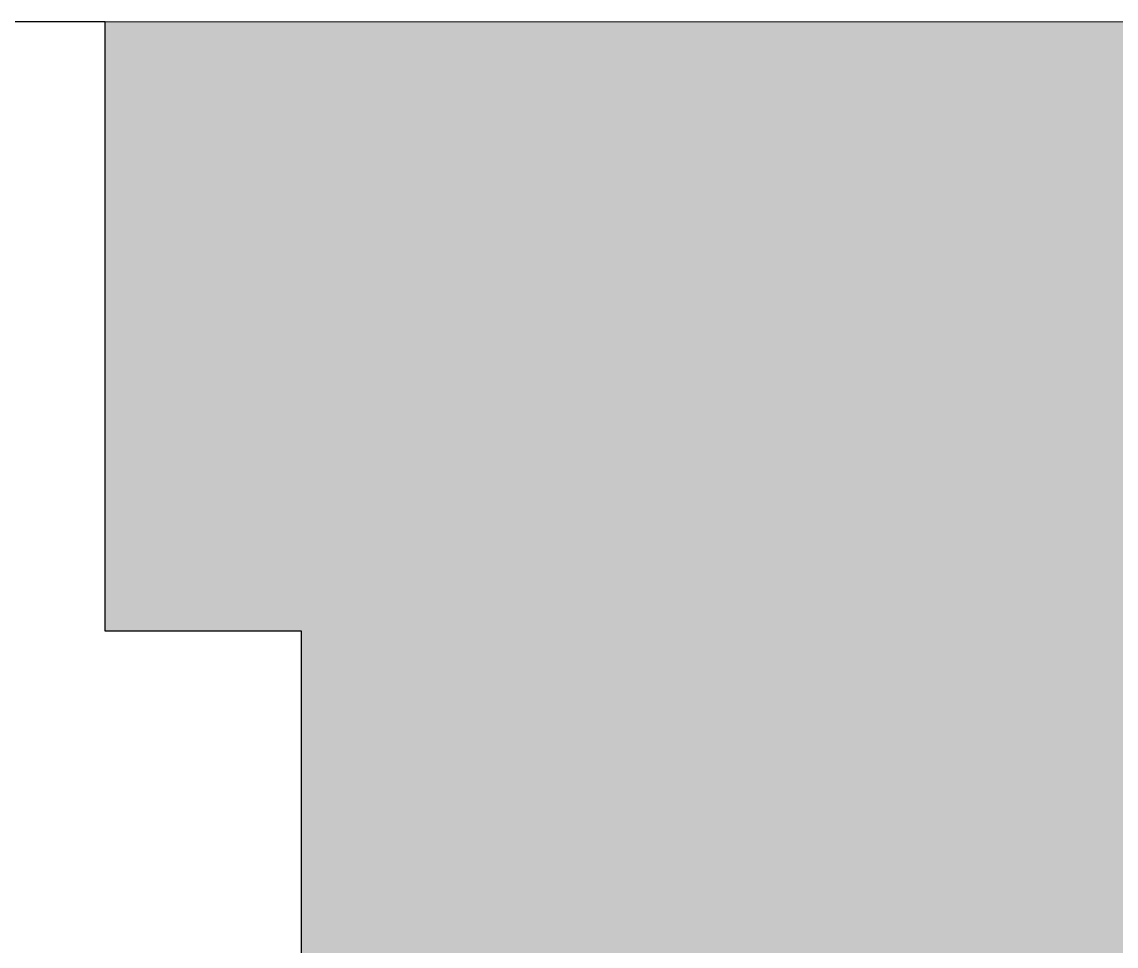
# Model space of a CAD drawing. Header units: inches. Extents: x -4169 to -1846, y 9706 to 12377.
# Drawn here: x -3493.188 to -3489.707, y 10349.65 to 10352.589 of the extents above; entities that cross this region are included whole.
import ezdxf

# ---------------------------------------------------------------- set-up
doc = ezdxf.new("R2010")
doc.units = ezdxf.units.IN
doc.header["$MEASUREMENT"] = 0
for name, color, linetype, lineweight in [('A-DOOR', 31, 'Continuous', 18), ('A-DOOR-FRAM', 31, 'Continuous', 30), ('I-WALL', 2, 'Continuous', 18), ('I-WALL-2', 2, 'Continuous', 5)]:
    doc.layers.add(name, color=color, linetype=linetype, lineweight=lineweight)

# ---------------------------------------------------------------- blocks, each defined once
blk = doc.blocks.new('HOLLOW METAL - UNIT DOOR-2125825-ENLARGED RCP - 1ST FLOOR PLAN')
at = {"layer": 'A-DOOR-FRAM'}
for p, q in [((17.375, 2.3125), (17.375, -1.8125)), ((17.375, -1.8125), (18, -1.8125)), ((18, -1.8125), (18, -3.75)), ((18, -3.75), (20, -3.75))]:
    blk.add_line(p, q, dxfattribs=at)

msp = doc.modelspace()

# ---------------------------------------------------------------- hatches: boundary and pattern name
at = {"layer": 'I-WALL-2'}
msp.add_hatch(color=256, dxfattribs=at).paths.add_polyline_path([(-3456.9237, 10344.5894), (-3456.9237, 10346.5269), (-3457.5487, 10346.5269), (-3457.5487, 10350.6519), (-3456.9237, 10350.6519), (-3456.9237, 10352.5894), (-3492.9237, 10352.5894), (-3492.9237, 10350.6519), (-3492.2987, 10350.6519), (-3492.2987, 10346.5269), (-3492.9237, 10346.5269), (-3492.9237, 10344.5894), (-3464.184, 10344.5894)], flags=0)

# ---------------------------------------------------------------- linework, layer by layer
at = {"layer": 'I-WALL'}
msp.add_line((-3456.9237, 10352.5894), (-3492.9237, 10352.5894), dxfattribs=at)

# ---------------------------------------------------------------- block references
at = {"layer": 'A-DOOR', "rotation": 180}
msp.add_blockref('HOLLOW METAL - UNIT DOOR-2125825-ENLARGED RCP - 1ST FLOOR PLAN', (-3474.9237, 10348.8394), dxfattribs=at)

doc.saveas('drawing.dxf')
